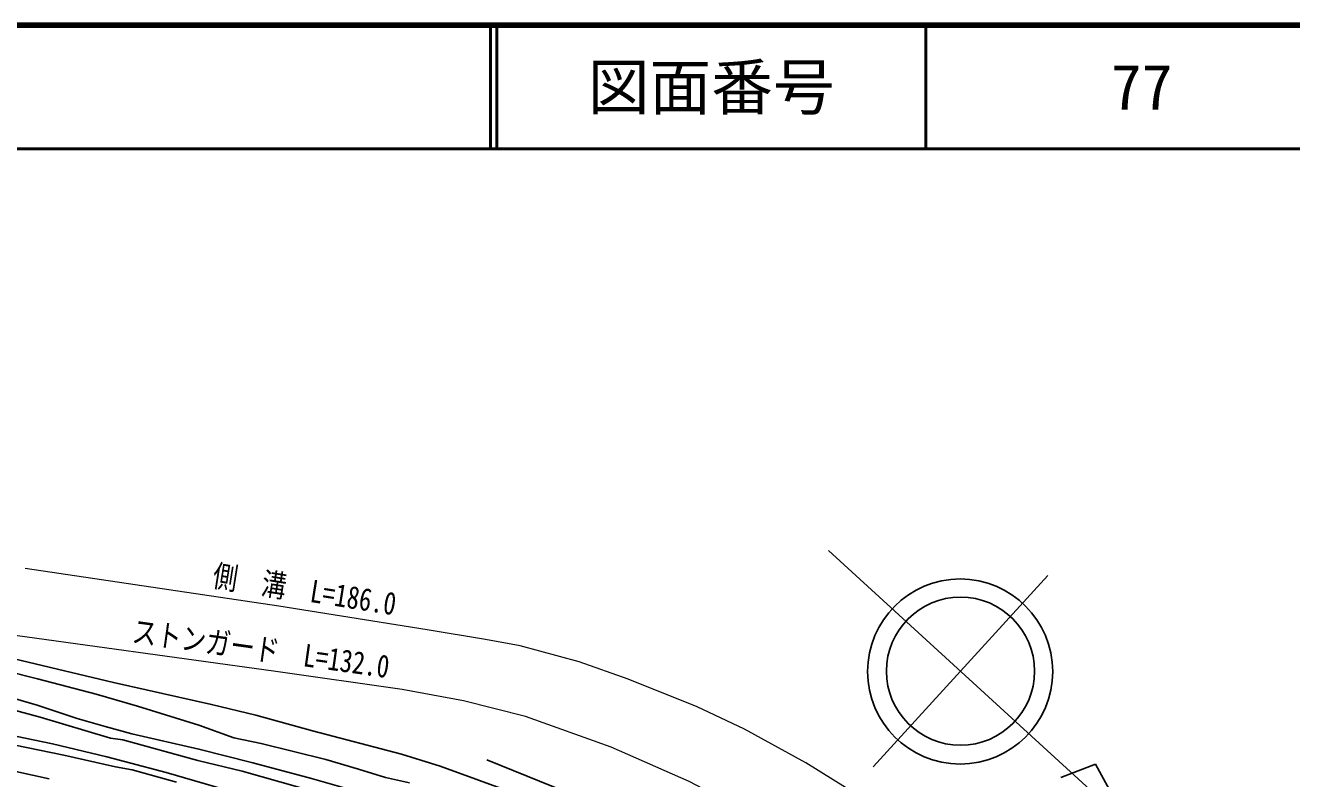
# Model space of a CAD drawing. Units: millimetres, scale not verified. Extents: x 40000 to 680000, y 20000 to 380000.
# Drawn here: x 471056 to 573647, y 318964 to 380000 of the extents above; entities that cross this region are included whole.
import ezdxf
from ezdxf.enums import TextEntityAlignment as Align

# ---------------------------------------------------------------- set-up
doc = ezdxf.new("R2010")
doc.units = ezdxf.units.MM
doc.header["$LTSCALE"] = 1000
for name, color, linetype, lineweight in [('M-BGD', 7, 'Continuous', 25), ('M-BMK-SRVR', 3, 'Continuous', 25), ('M-STR-HTXT', 7, 'Continuous', 13), ('M-TTL', 2, 'Continuous', 140), ('M-TTL-LINE', 7, 'Continuous', 50)]:
    doc.layers.add(name, color=color, linetype=linetype, lineweight=lineweight)
doc.layers.add('M-TTL-TXT', color=7, linetype='Continuous')
doc.styles.add('ＭＳ ゴシック', font='')
doc.styles.get('ＭＳ ゴシック').set_extended_font_data('MS Gothic')

msp = doc.modelspace()

# ---------------------------------------------------------------- linework, layer by layer
at = {"layer": 'M-BGD'}
for points in [[(466661, 328390), (472030, 327040), (476799, 325806), (480148, 324846), (485126, 323299), (487959, 322267), (490172, 321813), (495404, 320509), (498035, 319721), (500235, 319065), (502180, 318627)], [(511026, 317662), (504663, 319987), (501523, 320948), (494320, 322840), (489742, 324120), (486136, 324983), (478208, 326746), (467851, 329221)], [(463835, 326218), (472263, 323956), (477948, 322243), (478960, 322110), (485044, 320432), (488615, 319561), (496337, 317397)], [(496895, 318225), (494234, 318970), (489500, 320235), (485117, 321360), (479689, 322607), (477512, 323182), (475261, 323846), (472019, 324919), (468294, 325995)], [(487117, 318119), (482460, 319468), (477647, 320724), (473248, 321791), (468798, 322694)], [(470229, 321689), (474170, 320871), (478369, 319923), (479705, 319669), (483312, 318694)], [(473000, 318963), (467309, 320199)], [(508437, 320481), (515990, 317438)]]:
    msp.add_lwpolyline(points, dxfattribs=at)
at = {"layer": 'M-BMK-SRVR'}
for p, q in [((536116, 337456), (560494, 315171)), ((553903, 335423), (539734, 319923)), ((557748, 320128), (554945, 319057)), ((560494, 315171), (557748, 320128))]:
    msp.add_line(p, q, dxfattribs=at)
for centre, radius in [((546790, 327642), 7500), ((546818, 327673), 6000)]:
    msp.add_circle(centre, radius, dxfattribs=at)
at = {"layer": 'M-STR-HTXT'}
for points in [[(549610, 301189), (545668, 304994), (541231, 308614), (537955, 311047), (534173, 313531), (530001, 316037), (524841, 318744), (518514, 321506), (511571, 324001), (506555, 325276), (501586, 326185), (491363, 327645), (467845, 330898), (449380, 333506), (432817, 335734), (417469, 337838)], [(538726, 317498), (534296, 320244), (529332, 322963), (525476, 324788), (519900, 327037), (515934, 328434), (511137, 329718), (508344, 330252), (503606, 331027), (491607, 332934), (471039, 335987)]]:
    msp.add_lwpolyline(points, dxfattribs=at)
at = {"layer": 'M-TTL'}
msp.add_line((680000, 380000), (40000, 380000), dxfattribs=at)
at = {"layer": 'M-TTL-LINE'}
for p, q in [((508747, 380000), (508747, 370000)), ((509247, 380000), (509247, 370000)), ((543997, 380000), (543997, 370000)), ((40000, 370000), (680000, 370000))]:
    msp.add_line(p, q, dxfattribs=at)

# ---------------------------------------------------------------- texts
at = {"layer": 'M-STR-HTXT', "style": 'ＭＳ ゴシック', "width": 0.8}
for s, rotation, p in [('側\u3000溝\u3000L=186.0', 350.971, (493449, 332831)), ('ストンガード\u3000L=132.0', 351.985, (489940, 328031))]:
    msp.add_text(s, height=1833, rotation=rotation, dxfattribs=at).set_placement(p, align=Align.BOTTOM_CENTER)
at = {"layer": 'M-TTL-TXT', "style": 'ＭＳ ゴシック'}
for s, p in [('図面番号', (526622, 375000)), ('77', (561497, 375000))]:
    msp.add_text(s, height=3666, dxfattribs=at).set_placement(p, align=Align.MIDDLE_CENTER)

doc.saveas('drawing.dxf')
